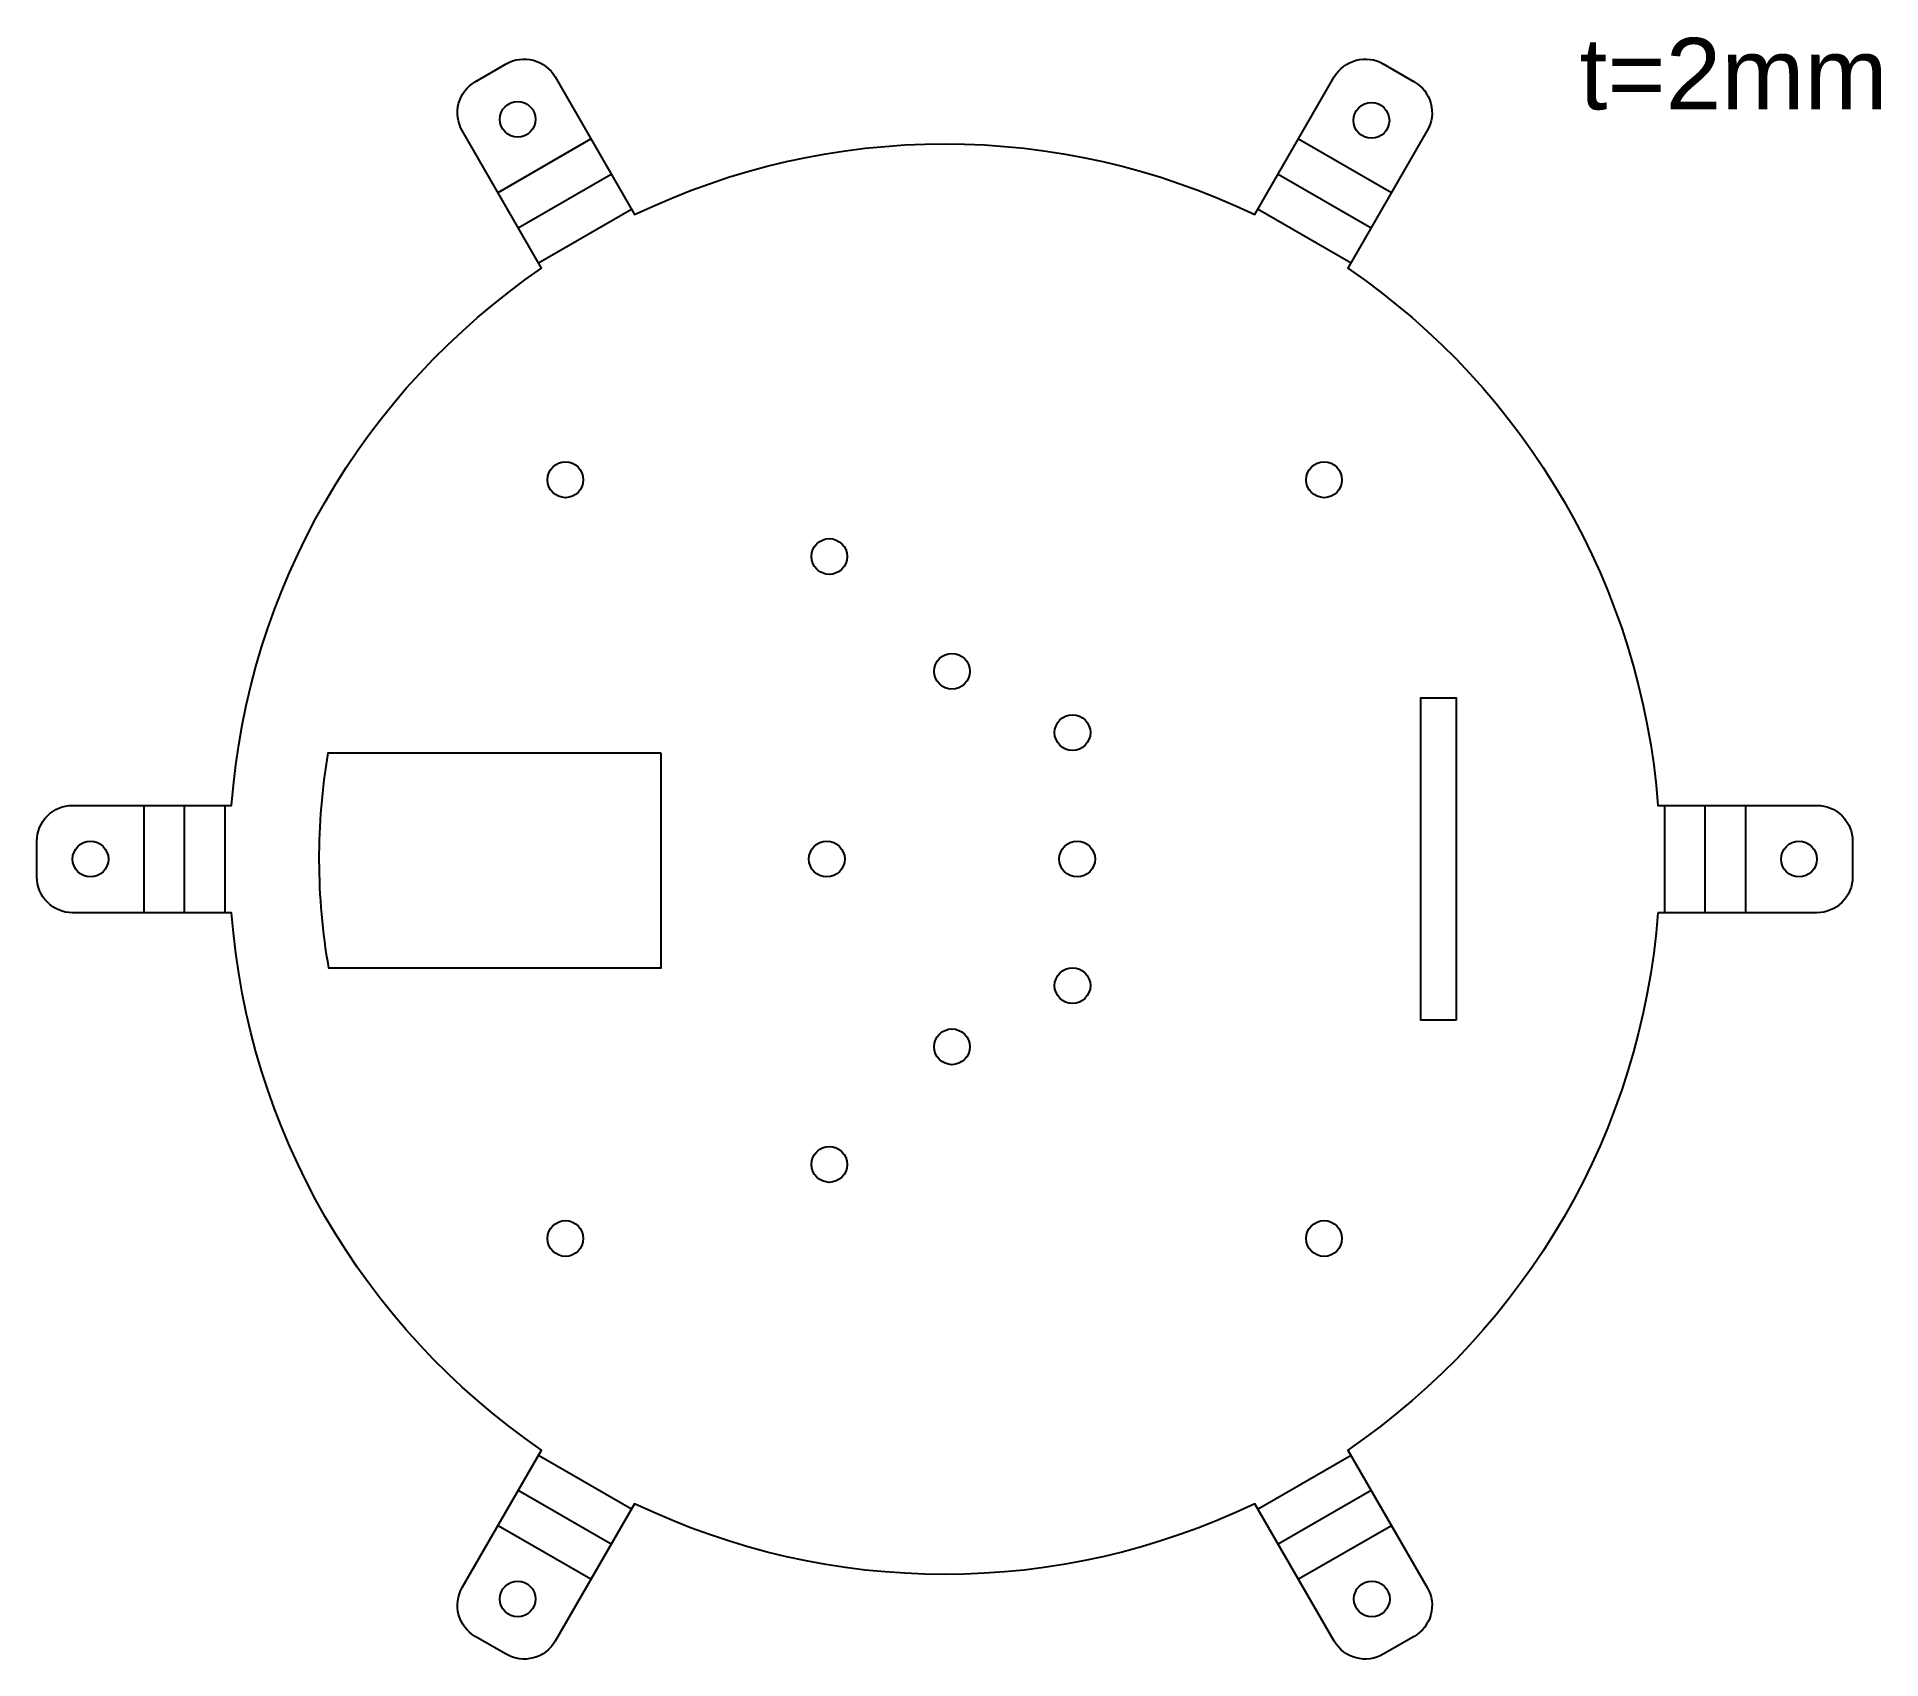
# Model space of a CAD drawing. Header units: millimetres. Extents: x -16 to 87, y -51 to 40.
import ezdxf

# ---------------------------------------------------------------- set-up
doc = ezdxf.new("R2010")
doc.units = ezdxf.units.MM
doc.header["$MEASUREMENT"] = 0
doc.layers.get('0').update_dxf_attribs({"true_color": 0xffffff})
for name, color, linetype, true_color in [('AUSSENPROFILE', 7, 'Continuous', 0xffffff), ('BIEGUNG', 7, 'Continuous', 0xffffff), ('BIEGUNGSENDE', 7, 'Continuous', 0xffffff), ('INNENPROFILE', 7, 'Continuous', 0xffffff)]:
    doc.layers.add(name, color=color, linetype=linetype, true_color=true_color)
doc.styles.add('textstyle15', font='')
doc.styles.get('textstyle15').set_extended_font_data('Arial')

msp = doc.modelspace()

# ---------------------------------------------------------------- linework, layer by layer
at = {"layer": 'AUSSENPROFILE'}
msp.add_lwpolyline([(74.38, -8.92, -0.228101), (57.04, -38.97), (61.48, -46.66, -0.414214), (60.75, -49.39), (59.02, -50.39, -0.414214), (56.28, -49.66), (51.84, -41.97, -0.228101), (17.15, -41.97), (12.71, -49.66, -0.414214), (9.97, -50.39), (8.24, -49.39, -0.414214), (7.51, -46.66), (11.95, -38.97, -0.228101), (-5.39, -8.92), (-14.28, -8.92, -0.414214), (-16.28, -6.92), (-16.28, -4.92, -0.414214), (-14.28, -2.92), (-5.39, -2.92, -0.228101), (11.95, 27.12), (7.51, 34.82, -0.414214), (8.24, 37.55), (9.97, 38.55, -0.414214), (12.71, 37.82), (17.15, 30.12, -0.228101), (51.84, 30.12), (56.28, 37.82, -0.414214), (59.02, 38.55), (60.75, 37.55, -0.414214), (61.48, 34.82), (57.04, 27.12, -0.228101), (74.38, -2.92), (83.27, -2.92, -0.414214), (85.27, -4.92), (85.27, -6.92, -0.414214), (83.27, -8.92)], format="xyb", close=True, dxfattribs=at)
at = {"layer": 'BIEGUNG'}
for p, q in [((10.64, 29.39), (15.84, 32.39)), ((53.15, 32.39), (58.35, 29.39)), ((-8.02, -8.92), (-8.02, -2.92)), ((77.01, -2.92), (77.01, -8.92)), ((15.84, -44.24), (10.64, -41.24)), ((58.35, -41.24), (53.15, -44.24))]:
    msp.add_line(p, q, dxfattribs=at)
at = {"layer": 'BIEGUNGSENDE'}
for p, q in [((9.51, 31.35), (14.71, 34.35)), ((54.28, 34.35), (59.48, 31.35)), ((11.77, 27.43), (16.97, 30.43)), ((52.02, 30.43), (57.22, 27.43)), ((-10.28, -8.92), (-10.28, -2.92)), ((-5.75, -8.92), (-5.75, -2.92)), ((74.75, -2.92), (74.75, -8.92)), ((79.27, -2.92), (79.27, -8.92)), ((16.97, -42.28), (11.77, -39.28)), ((57.22, -39.28), (52.02, -42.28)), ((14.71, -46.2), (9.51, -43.2)), ((59.48, -43.2), (54.28, -46.2))]:
    msp.add_line(p, q, dxfattribs=at)
at = {"layer": 'INNENPROFILE'}
msp.add_lwpolyline([(63.11, -14.92), (63.11, 3.08), (61.11, 3.08), (61.11, -14.92)], close=True, dxfattribs=at)
msp.add_lwpolyline([(18.64, 0), (0, 0, 0.086354), (0.03, -12), (18.64, -12)], format="xyb", close=True, dxfattribs=at)
for centre in [(10.61, 35.45), (58.36, 35.39), (13.28, 15.29), (55.71, 15.29), (28.04, 11), (34.9, 4.58), (41.64, 1.15), (-13.28, -5.92), (27.9, -5.92), (41.9, -5.92), (82.27, -5.92), (41.64, -13), (34.9, -16.42), (28.04, -23), (13.28, -27.14), (55.71, -27.14), (10.61, -47.3), (58.38, -47.3)]:
    msp.add_circle(centre, 1, dxfattribs=at)

# ---------------------------------------------------------------- texts
at = {"insert": (70, 40), "char_height": 4, "attachment_point": 1, "style": 'textstyle15'}
msp.add_mtext('t=2mm', dxfattribs=at)

doc.saveas('drawing.dxf')
